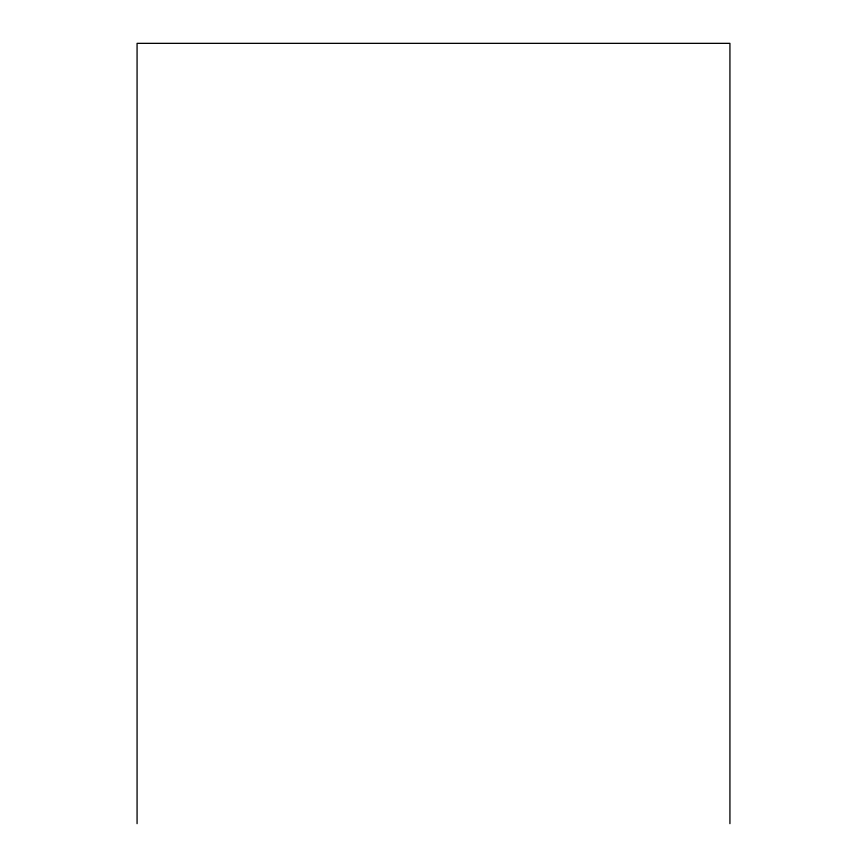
<?xml version="1.0" encoding="UTF-8"?>
<svg xmlns="http://www.w3.org/2000/svg" width="867" height="867" viewBox="0 0 867 867"><rect width="100%" height="100%" fill="white"/><g stroke="black" fill="none" stroke-linecap="round" stroke-linejoin="round"><path stroke-width="1.3" d="M729.927 823.65L729.927 43.35L137.073 43.35L137.073 823.65"/></g></svg>
